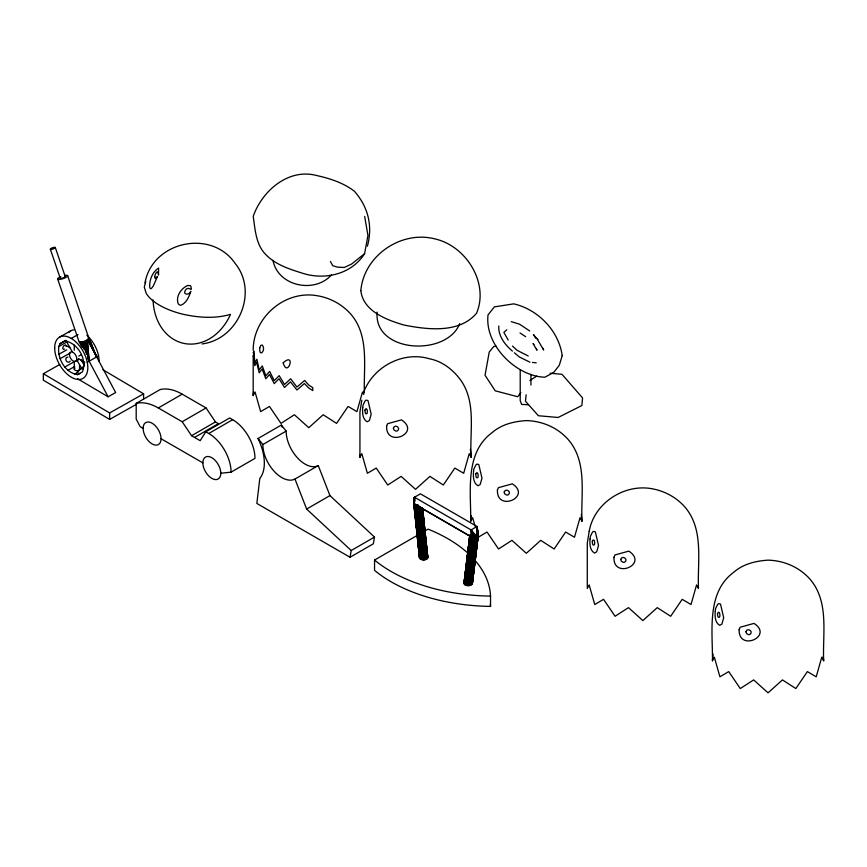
<?xml version="1.0" encoding="UTF-8"?>
<svg xmlns="http://www.w3.org/2000/svg" width="867" height="867" viewBox="0 0 867 867"><rect width="100%" height="100%" fill="white"/><g stroke="black" fill="none" stroke-linecap="round" stroke-linejoin="round"><path stroke-width="1.3" d="M414.881 500.92L414.469 497.257L413.938 503.543L419.942 558.662L413.657 502.296L414.469 497.257L420.397 493.832L477.023 526.497L478.259 535.091L472.266 583.914C470.445 586.406 464.95 586.439 464.018 583.188L469.849 535.091L464.138 583.816L471.084 536.803L471.084 529.932L414.469 497.257L413.657 502.936L419.53 558.077C421.286 560.656 426.737 560.689 427.821 557.514L422.554 508.214M77.64 378.76L108.115 396.793L115.658 392.534L96.681 356.922L89.03 338.726L67.637 275.63M363.739 394.42L362.482 392.057L356.922 411.641L348.09 406.439L336.58 423.389L323.174 414.751L308.782 427.691L294.39 414.751L280.984 423.389L269.474 406.439L260.631 411.641L255.082 392.057L253.186 395.59L253.565 391.57M363.663 392.198C373.298 366.676 403.09 350.832 429.425 358.765C442.994 361.376 454.514 370.794 462.035 382.087C476.243 404.38 469.524 432.427 471.128 457.223L469.231 453.679L463.672 473.274L454.839 468.072L443.33 485.021L429.924 476.384L415.531 489.324L401.139 476.384L387.733 485.021L376.224 468.072L367.38 473.274L361.832 453.679L359.935 457.223L360.184 454.536M475.062 526.226L472.634 517.653L470.738 521.197L471.247 515.822M712.468 660.752C712.761 631.23 706.15 592.291 734.013 572.057C743.301 563.875 755.991 560.927 768.054 560.147C783.844 560.559 799.146 567.04 809.756 578.907C829.47 601.416 822.48 633.604 823.65 660.752L821.753 657.219L816.205 676.802L807.372 671.6L795.852 688.55L782.446 679.912L768.054 692.852L753.672 679.912L740.255 688.55L728.746 671.6L719.913 676.802L714.354 657.219L712.468 660.752L713.097 654.032M469.134 545.777L469.415 543.132M478.259 535.091L472.266 583.914L478.259 535.091L477.023 526.497L477.023 536.803L471.821 584.488L477.695 536.305L477.023 526.497L471.084 529.932L471.951 537.193L465.189 584.911L474.054 537.518L471.084 529.932L477.023 536.803L471.139 584.987M465.07 578.018L464.625 581.974L465.113 577.964M465.525 574.052L465.969 570.096M466.262 567.452L466.858 562.174M467.161 559.54L469.838 535.773M526.171 394.788L525.456 401.204L538.374 415.737L558.153 417.471L581.876 405.528L582.559 397.92L561.989 374.295L550.122 373.254M414.079 500.584L414.469 497.257L414.491 501.137M469.849 535.091L464.018 583.188L469.99 535.719L472.97 537.432L477.695 536.305M465.59 573.954L466.078 569.955M466.392 567.278L466.88 563.268M467.356 559.258L467.681 556.592M468.158 552.582L468.646 548.573M468.96 545.896L469.448 541.886M472.873 574.03L473.198 571.353M473.837 565.999L474.162 563.322M474.639 559.313L474.964 556.625M476.406 544.584L476.731 541.908M477.218 537.887L477.533 535.21M472.428 583.285L478.118 535.719L477.023 526.497L478.118 534.462M472.082 580.738L472.428 578.094M472.948 574.127L473.284 571.483M473.805 567.517L474.325 563.55M474.672 560.906L475.181 556.939M475.528 554.295L476.048 550.328M476.395 547.684L477.945 535.784M464.138 583.816L470.413 536.305M413.657 502.936L414.48 504.095L471.084 536.803L464.539 584.401L471.951 537.193M470.25 585.366L477.023 536.803L468.137 585.659L476.156 537.193L471.084 529.932L472.97 537.432L465.189 584.911M367.391 246.195C372.962 225.984 368.107 206.682 354.289 191.152C343.386 182.839 330.175 178.548 316.943 175.589C288.548 167.84 262.094 190.848 253.218 216.338C255.147 229.43 255.808 244.331 265.54 254.324C275.11 264.435 288.668 268.889 301.597 272.932C324.193 280.594 351.33 274.59 364.584 253.684L367.944 235.477L364.671 216.447M469.231 585.593L477.023 536.803M253.186 350.344C253.077 317.972 283.888 290.586 315.978 295.528C329.287 297.479 341.392 303.764 350.474 313.746C369.613 335.486 363.501 366.578 364.378 392.935M361.832 400.229L359.935 411.977L359.935 457.223M474.054 537.518L466.045 585.312L475.138 537.432L471.084 529.932M475.138 537.432L467.053 585.561L476.156 537.193M350.051 557.264L351.2 550.523L374.501 537.074L329.937 495.599L318.276 465.579A26.779 15.454 60 0 1 297.609 458.014A26.779 15.454 60 0 1 286.175 431.072L281.331 425.058L258.03 438.507A41.193 23.777 60 0 1 259.807 478.476L256.849 503.445L350.051 557.264L373.352 543.804L374.501 537.074M377.134 312.098C373.536 353.107 446.657 356.966 459.738 323.608M413.949 501.69L419.53 558.077L419.996 556.235M145.786 281.374L144.28 287.096L146.187 293.252A51.326 22.878 9.4 0 0 182.222 314.06C198.023 317.658 214.767 318.948 230.514 314.363A50.958 40.912 -77.8 0 1 184.606 343.549A50.958 40.912 -77.8 0 1 153.091 299.884M144.973 282.891C152.364 241.427 211.299 228.487 235.217 263.503C258.55 292.222 238.327 339.376 202.076 343.939M253.186 395.59L253.186 355.925L253.76 354.321L254.746 365.657L256.708 362.363L259.179 372.832L262.148 368.974L265.811 378.76L269.474 374.49L274.243 383.626L279.022 378.716L284.495 387.451L290.467 381.848L296.937 390.009L304.393 383.55L308.782 388.015L312.781 390.605L312.781 387.647L308.782 385.056L304.61 380.472L296.937 387.05L290.651 378.792L284.495 384.493L279.196 375.66L274.243 380.667L269.648 371.423L265.811 375.801L262.311 365.917L259.179 369.873L256.892 359.296L254.746 362.699L253.977 351.243L253.186 352.967L253.717 353.552M58.793 346.518L60.083 343.646L64.797 340.926C77.987 342.79 87.459 359.642 82.398 371.921L77.683 374.642C65.155 372.897 57.179 358.515 58.793 346.518L66.716 342.053M220.782 473.219L231.077 472.157L254.974 458.361A31.526 18.207 60 0 0 232.67 419.693L229.69 417.97L205.793 431.755L200.169 440.685L191.564 435.711L182.189 421.741L158.293 407.956A53.711 31.006 60 0 0 136.195 403.383L136.195 419.043L140.14 426.662L143.131 428.385A12.669 7.315 60 0 0 156.569 445.107A12.669 7.315 60 0 0 156.569 427.182A12.669 7.315 60 0 0 143.131 428.385M520.796 392.653L517.74 396.739L495.22 390.822L485.043 375.259L489.237 352.035L493.648 346.583L496.173 346.236M57.688 279.098L79.092 341.826A5.278 1.344 -18.8 0 0 79.417 342.086L84.641 341.316L89.03 338.726M75.949 373.46L84.424 365.56M331.422 274.98C314.483 293.88 277.884 286.294 272.953 260.317M506.762 329.785L503.879 332.397L508.17 340.016M364.584 253.684L351.612 264.034L344.329 267.469L337.436 267.112L332.755 265.714L330.457 261.541M529.867 380.526L536.597 376.18M65.816 340.395L72.319 351.85M187.586 285.471L190.588 285.72C193.222 294.076 188.356 284.582 185.256 290.521C182.428 295.17 190.014 295.192 190.816 291.312C189.114 296.471 186.654 302.583 181.441 305.054A2.85 2.677 64.7 0 1 178.06 303.352C175.665 296.08 181.246 288.343 187.695 285.46M78.799 356.109L80.978 354.852M136.195 403.383L160.092 389.586A53.711 31.006 60 0 1 182.189 394.16L206.086 407.956L215.45 421.926L218.441 423.649L194.544 437.445M158.293 407.956L182.189 394.16M182.189 421.741L206.086 407.956M191.564 435.711L215.45 421.926M205.793 431.755L208.784 433.489L232.67 419.693M258.03 438.507L262.874 444.522L286.175 431.072M262.874 444.522A26.779 15.454 60 0 0 274.308 471.464A26.779 15.454 60 0 0 294.975 479.028L318.276 465.579M294.975 479.028L306.636 509.059L329.937 495.599M474.888 560.266A145.927 84.251 0 0 1 490.527 596.117L490.527 606.412A145.927 84.251 0 0 1 374.544 570.356L374.544 560.049L417.601 535.188M424.581 531.157L428.07 529.141A145.927 84.251 0 0 1 467.346 552.669M59.52 337.155L70.845 330.771M60.083 343.646L65.74 340.46M71.246 338.412L78.03 334.586M58.793 354.321L66.716 349.856M60.083 358.71L70.27 352.977M136.563 404.228L109.632 419.4L43.35 380.19L43.35 373.731L59.747 364.498M64.797 367.023L74.985 361.279M75.732 361.301L78.962 359.48M67.908 370.361L74.703 366.535M87.242 362.243L98.567 355.86M74.573 374.316L77.976 372.398M77.683 374.642L79.948 373.374M43.35 373.731L109.632 412.941L143.597 393.813L143.597 398.983M414.469 497.257L414.469 504.117L421.46 559.562L415.25 504.551L416.203 504.865L423.551 559.909L417.265 505.027L418.36 505.027M528.231 404.781L521.598 404.38L520.211 400.608L520.211 369.57M532.446 362.439L536.229 362.829M93.625 349.499L89.052 338.347L88.098 337.967L90.244 342.703M511.259 321.635L519.582 324.225L529.683 330.934M529.921 362.178L519.366 356.987L514.38 352.782M528.22 355.958L517.079 350.311L512.462 346.063M414.48 504.095L420.593 559.172L413.938 503.543L471.084 536.803M161.045 438.735L202.867 462.88A12.669 7.315 60 0 0 216.306 479.592A12.669 7.315 60 0 0 216.306 461.678A12.669 7.315 60 0 0 202.867 462.88M65.621 345.25L69.913 347.786M102.891 369.732L143.597 393.813M78.355 358.515L84.793 362.33M520.027 332.961L525.662 336.699M477.023 533.368L477.695 533.877M512.386 351.102C505.114 344.882 498.124 336.071 498.785 326.046M306.636 509.059L351.2 550.523M533.389 334.825L536.174 337.751M253.186 355.925L253.717 356.51M537.865 339.517L536.803 338.325L543.652 350.008L542.98 348.241M533.909 344.492L533.053 343.527L536.987 350.225L536.445 348.794M427.29 556.3L427.03 553.666L427.821 557.514L422.153 507.509M471.908 582.06L472.309 582.657M80.761 359.534L84.251 364.974M81.422 359.415L84.543 364.92M76.849 359.968L82.051 369.136M95.153 353.205L96.681 356.922L87.524 340.005L89.138 361.181L108.115 396.793M470.738 521.197C471.03 491.676 464.43 452.737 492.293 432.503C501.581 424.31 514.272 421.362 526.334 420.593C542.113 421.004 557.427 427.474 568.026 439.352C587.75 461.862 580.76 494.038 581.93 521.197L580.034 517.653L574.485 537.247L565.642 532.045L554.132 548.995L540.726 540.358L526.334 553.298L511.942 540.358L498.536 548.995L487.026 532.045L478.194 537.247L477.153 533.573M533.758 334.695L535.622 338.206M79.417 342.086L81.845 346.854M87.99 339.723L96.681 356.922L95.684 354.57M80.046 342.205L82.322 346.952M88.662 339.192L96.681 356.922M80.956 342.183L84.023 349.303M88.109 358.797L89.138 361.181L87.058 340.276M88.727 338.087L92.205 346.334M82.072 342.021L86.483 353.996M88.25 358.786L89.138 361.181L85.909 340.818M55.271 247.442L65.155 276.389M50.362 249.262L60.235 278.22M83.33 341.717L87.199 354.69M87.979 357.28L89.138 361.181L84.641 341.316M417.265 505.027L424.646 559.833L418.512 506.371M418.544 506.361L425.664 559.594L419.574 506.209L426.542 559.215L420.679 507.217M415.25 504.551L422.467 559.811L416.203 504.865M420.712 507.195L427.225 558.727L421.6 508.105M421.633 508.062L427.659 558.142L422.142 507.553M427.691 556.885L422.695 508.972L425.87 541.81M422.663 511.021L424.158 525.673M424.429 528.328L424.971 533.66M425.253 536.326L425.795 541.647M426.065 544.313L426.607 549.635M414.903 511.097L414.35 505.721L414.86 510.977M415.174 513.784L415.727 519.17M415.997 521.858L416.55 527.234M416.821 529.921L419.151 552.778L418.598 546.21M418.122 537.421L418.393 540.108M426.12 544.443L426.64 549.711M415.12 513.632L415.77 520.276M416.03 522.931L419.411 557.438M823.271 656.72L823.65 660.752M581.302 514.478L581.93 521.197M470.369 449.16L471.128 457.223M422.673 512.256L423.15 517.534M423.519 521.49L423.876 525.445M424.353 530.723L424.592 533.357M417.157 530.301L417.515 534.278M417.872 538.255L418.36 543.555M530.94 374.273L530.94 385.067M109.632 412.941L109.632 419.4M79.536 365.343L79.536 369.169M74.269 345.131L74.269 350.235M74.269 361.474L74.269 369.125M490.343 603.79A145.927 84.251 0 0 1 490.527 606.412M490.527 596.117A145.927 84.251 0 0 1 425.09 586.07L415.282 582.732A145.927 84.251 0 0 1 374.544 560.049M79.461 368.768A2.634 1.517 0 0 1 76.188 370.61A2.634 1.517 0 0 1 75.061 368.063M64.451 349.108A2.298 1.344 -59.4 0 1 62.803 348.155A2.298 1.344 -59.4 0 1 64.451 345.348A2.298 1.344 -59.4 0 1 66.098 346.301M70.173 361.127A2.634 2.167 60 0 1 66.206 360.737A2.634 2.167 60 0 1 67.919 357.161M64.581 276.237A2.634 0.672 -18.8 0 1 63.183 277.841A2.634 0.672 -18.8 0 1 60.322 277.819M64.657 275.435A5.278 1.344 -18.8 0 1 66.586 277.007A5.278 1.344 -18.8 0 1 58.642 279.477A5.278 1.344 -18.8 0 1 60.82 276.627M68.981 332.267A23.723 13.525 60.6 0 1 74.28 329.731M86.852 335.226A23.723 13.525 60.6 0 1 99.131 361.214M281.331 425.058A41.193 23.777 60 0 1 282.404 427.344M208.784 433.489A31.526 18.207 60 0 1 231.077 472.157M360.835 290.64C363.154 311.286 386.79 319.956 403.827 325.006C427.301 329.655 459.131 333.697 476.547 313.269C489.367 282.902 465.904 245.664 434.649 238.837C401.053 230.297 363.804 255.711 360.835 290.64M154.727 276.703L155.323 278.632L157.491 276.421L153.231 286.153L151.4 288.462A2.85 1.42 -79.3 0 1 149.72 287.237C149.243 280.095 152.429 271.891 158.596 268.066C158.368 284.322 159.246 265.898 155.464 274.124A5.191 2.774 -63.3 0 0 154.727 276.703M362.742 407.707C362.287 412.54 362.395 419.151 367.218 421.796L369.364 420.56L371.184 414.209L367.976 400.521L366.026 400.131L365.018 401.096L363.002 405.203L362.742 407.707M473.545 471.681C473.089 476.514 473.209 483.125 478.02 485.769L480.166 484.534L481.987 478.183L478.779 464.495L476.828 464.105L475.82 465.07L473.805 469.177L473.545 471.681M590.091 538.96C589.625 543.804 589.744 550.404 594.556 553.059L596.702 551.813L598.523 545.462L595.315 531.785L593.364 531.384L592.356 532.349L590.34 536.467L590.091 538.96M715.275 611.235C714.809 616.069 714.928 622.679 719.74 625.335L721.886 624.088L723.707 617.737L720.499 604.05L718.548 603.66L717.551 604.624L715.524 608.732L715.275 611.235M364.974 410.08L365.105 412.031A3.013 1.16 82.9 0 0 365.776 413.732C368.692 415.239 367.142 405.138 364.985 410.026M475.777 474.054L475.907 476.005A3.013 1.16 82.9 0 0 476.579 477.695C479.538 479.288 477.934 469.08 475.788 473.989M592.313 541.333L592.443 543.295A3.013 1.16 82.9 0 0 593.115 544.985C596.041 546.492 594.48 536.391 592.324 541.279M717.497 613.608L717.627 615.559A3.013 1.16 82.9 0 0 718.299 617.261C721.301 618.821 719.588 608.558 717.497 613.608M470.272 535.199L469.849 539.166L470.25 535.21M259.732 347.97C259.038 358.309 266.494 349.856 262.192 345.012L260.75 345.434L259.732 347.97M589.17 531.482L587.284 543.23L587.284 588.487L589.17 584.943L594.729 604.527L603.562 599.325L615.071 616.274L628.488 607.637L642.87 620.577L657.262 607.637L670.668 616.274L682.188 599.325L691.021 604.527L696.569 584.943L698.466 588.487C697.296 561.328 704.286 529.141 684.572 506.631C675.491 496.65 663.374 490.364 650.066 488.414C622.723 484.469 593.819 503.846 589.17 531.482M283.173 362.796C287.616 378.641 296.395 351.135 283.173 362.796M393.39 428.146L393.943 429.902L395.677 430.986A3.013 2.482 41.9 0 0 397.552 430.769C401.172 427.962 394.767 423.616 393.39 428.146M504.193 492.12L504.757 493.876L506.48 494.959A3.013 2.482 41.9 0 0 508.355 494.743C511.985 491.936 505.58 487.59 504.193 492.12M620.739 559.399L621.292 561.166L623.015 562.249A3.013 2.482 41.9 0 0 624.89 562.022C628.521 559.215 622.116 554.869 620.739 559.399M745.923 631.675L746.476 633.441L748.199 634.525A3.013 2.482 41.9 0 0 750.085 634.297C753.77 631.414 747.256 627.188 745.923 631.675M386.606 426.098C385.782 448.369 421.611 433.034 401.486 419.866L387.625 423.703L386.606 426.098M497.42 490.072C496.661 512.495 532.316 496.715 512.289 483.84L498.427 487.677L497.42 490.072M613.955 557.351C613.121 579.622 648.949 564.287 628.824 551.119L614.963 554.956L613.955 557.351M739.139 629.626C738.381 652.049 774.036 636.27 754.008 623.395L740.158 627.231L739.139 629.626M562.217 355.633L559.269 365.321L553.775 372.344L544.931 377.21C516.038 376.441 484.469 344.903 488.034 314.894L494.374 306.885L513.719 303.862C537.995 309.4 558.792 330.771 562.217 355.633M54.675 347.981A23.723 13.525 60.6 0 0 79.526 379.464A23.723 13.525 60.6 0 0 79.526 345.911A23.723 13.525 60.6 0 0 54.675 347.981M69.447 354.538A5.278 3.002 60.6 0 0 74.974 361.539A5.278 3.002 60.6 0 0 74.974 354.083A5.278 3.002 60.6 0 0 69.447 354.538M51.424 249.382A2.634 0.672 -18.8 0 0 55.315 247.604A2.634 0.672 -18.8 0 0 51.717 248.07A2.634 0.672 -18.8 0 0 51.424 249.382"/></g></svg>
